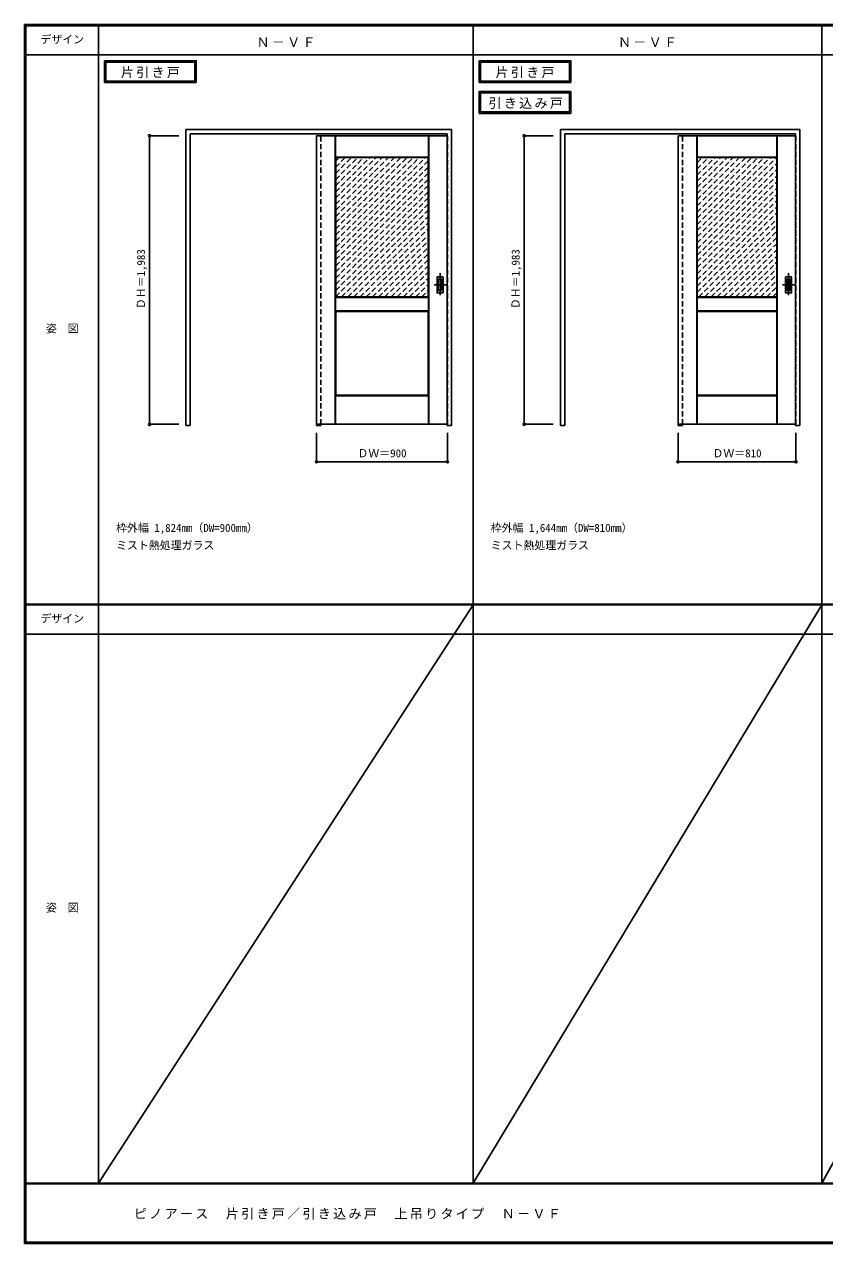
# Model space of a CAD drawing. Units: millimetres, scale not verified. Extents: x -6000 to 5700, y -4307 to 4175.
# Drawn here: x -6000 to -502, y -4205 to 4175 of the extents above; entities that cross this region are included whole.
import ezdxf
from ezdxf.enums import TextEntityAlignment as Align

# ---------------------------------------------------------------- set-up
doc = ezdxf.new("R2010")
doc.units = ezdxf.units.MM
doc.header["$LTSCALE"] = 30
doc.header["$PDMODE"] = 32
doc.header["$PDSIZE"] = 15
doc.linetypes.add('CHAIN1', pattern=[8, 5, -1, 1, -1])
doc.linetypes.add('DASHED1', pattern=[1.8, 1.2, -0.6])
for name, color, linetype in [('0-1_通り芯', 4, 'CHAIN1'), ('0-2_扉', 4, 'DASHED1'), ('0-3_仕上げ', 7, 'Continuous'), ('0-4_枠', 3, 'Continuous'), ('0-6_引手', 3, 'Continuous'), ('0-A_文字', 7, 'Continuous'), ('0-B_寸法', 7, 'Continuous'), ('0-C_ハッチ', 4, 'DASHED1'), ('F-1_枠', 6, 'Continuous'), ('F-A_文字', 7, 'Continuous')]:
    doc.layers.add(name, color=color, linetype=linetype)
doc.styles.add('ＭＳ ゴシック', font='')
doc.styles.get('ＭＳ ゴシック').set_extended_font_data('MS Gothic')

msp = doc.modelspace()

# ---------------------------------------------------------------- linework, layer by layer
at = {"layer": '0-1_通り芯'}
for p, q in [((-3144, 2465), (-3144, 2303)), ((-750, 2465), (-750, 2303)), ((-3103, 2384), (-3185, 2384)), ((-709, 2384), (-791, 2384))]:
    msp.add_line(p, q, dxfattribs=at)
at = {"layer": '0-2_扉'}
for p, q in [((-3993, 3409.5), (-3993, 3405.5)), ((-3096, 3409.5), (-3093, 3409.5)), ((-3093, 1426.5), (-3093, 3409.5)), ((-1509, 3409.5), (-1509, 3405.5)), ((-702, 3409.5), (-699, 3409.5)), ((-3096, 1426.5), (-3093, 1426.5))]:
    msp.add_line(p, q, dxfattribs=at)
at = {"layer": '0-2_扉', "color": 3, "linetype": 'Continuous'}
for p, q in [((-3096, 3409.5), (-3993, 3409.5)), ((-3993, 3409.5), (-3993, 1426.5)), ((-1509, 3409.5), (-1509, 1426.5)), ((-702, 3409.5), (-1509, 3409.5)), ((-3096, 1426.5), (-3993, 1426.5)), ((-702, 1426.5), (-1509, 1426.5))]:
    msp.add_line(p, q, dxfattribs=at)
at = {"layer": '0-2_扉'}
msp.add_lwpolyline([(-702, 1426.5), (-699, 1426.5), (-699, 3409.5)], dxfattribs=at)
at = {"layer": '0-3_仕上げ'}
for p, q in [((-3865, 1426.5), (-3865, 3409.5)), ((-3863.5, 3262), (-3863.5, 3409.5)), ((-3862, 3263.5), (-3862, 3409.5)), ((-3224, 3263.5), (-3224, 3409.5)), ((-3222.5, 3262), (-3222.5, 3409.5)), ((-3221, 1426.5), (-3221, 3409.5)), ((-1381, 1426.5), (-1381, 3409.5)), ((-1379.5, 3262), (-1379.5, 3409.5)), ((-1378, 3263.5), (-1378, 3409.5)), ((-830, 3263.5), (-830, 3409.5)), ((-828.5, 3262), (-828.5, 3409.5)), ((-827, 1426.5), (-827, 3409.5)), ((-3862, 3263.5), (-3863.5, 3262)), ((-3861, 3259.5), (-3863.5, 3262)), ((-3224, 3263.5), (-3862, 3263.5)), ((-3222.5, 3262), (-3225, 3259.5)), ((-3224, 3263.5), (-3222.5, 3262)), ((-1378, 3263.5), (-1379.5, 3262)), ((-1377, 3259.5), (-1379.5, 3262)), ((-830, 3263.5), (-1378, 3263.5)), ((-3863.5, 2204), (-3863.5, 2299)), ((-3224, 2297.5), (-3862, 2297.5)), ((-3862, 2205.5), (-3862, 2297.5)), ((-3225, 2301.5), (-3222.5, 2299)), ((-3224, 2297.5), (-3222.5, 2299)), ((-1379.5, 2204), (-1379.5, 2299)), ((-1378, 2205.5), (-1378, 2297.5)), ((-830, 2297.5), (-1378, 2297.5)), ((-831, 2301.5), (-828.5, 2299)), ((-830, 2297.5), (-828.5, 2299)), ((-830, 2205.5), (-830, 2297.5)), ((-828.5, 2204), (-828.5, 2299)), ((-3862, 2205.5), (-3863.5, 2204)), ((-3861, 2201.5), (-3863.5, 2204)), ((-3222.5, 2204), (-3225, 2201.5)), ((-1378, 2205.5), (-1379.5, 2204)), ((-1377, 2201.5), (-1379.5, 2204)), ((-1378, 2205.5), (-830, 2205.5)), ((-3863.5, 1426.5), (-3863.5, 1624)), ((-3862, 1426.5), (-3862, 1622.5)), ((-3224, 1622.5), (-3862, 1622.5)), ((-3225, 1626.5), (-3222.5, 1624)), ((-3224, 1622.5), (-3222.5, 1624)), ((-3224, 1426.5), (-3224, 1622.5)), ((-3222.5, 1426.5), (-3222.5, 1624)), ((-1379.5, 1426.5), (-1379.5, 1624)), ((-1378, 1426.5), (-1378, 1622.5)), ((-830, 1622.5), (-1378, 1622.5)), ((-831, 1626.5), (-828.5, 1624)), ((-830, 1622.5), (-828.5, 1624)), ((-830, 1426.5), (-830, 1622.5)), ((-828.5, 1426.5), (-828.5, 1624))]:
    msp.add_line(p, q, dxfattribs=at)
at = {"layer": '0-3_仕上げ', "color": 3}
for p, q in [((-3225, 3259.5), (-3861, 3259.5)), ((-3861, 2301.5), (-3861, 3259.5)), ((-3225, 2301.5), (-3225, 3259.5)), ((-1377, 2301.5), (-1377, 3259.5)), ((-831, 3259.5), (-1377, 3259.5)), ((-831, 2301.5), (-831, 3259.5)), ((-3225, 2301.5), (-3861, 2301.5)), ((-831, 2301.5), (-1377, 2301.5)), ((-3861, 2201.5), (-3225, 2201.5)), ((-3861, 1626.5), (-3861, 2201.5)), ((-3225, 1626.5), (-3225, 2201.5)), ((-1377, 2201.5), (-1377, 1626.5)), ((-3225, 1626.5), (-3861, 1626.5)), ((-831, 1626.5), (-1377, 1626.5))]:
    msp.add_line(p, q, dxfattribs=at)
at = {"layer": '0-3_仕上げ'}
for points in [[(-830, 3263.5), (-828.5, 3262), (-831, 3259.5)], [(-3862, 2297.5), (-3863.5, 2299), (-3861, 2301.5)], [(-3862, 2205.5), (-3224, 2205.5), (-3224, 2297.5)], [(-3224, 2205.5), (-3222.5, 2204), (-3222.5, 2299)], [(-1378, 2297.5), (-1379.5, 2299), (-1377, 2301.5)], [(-830, 2205.5), (-828.5, 2204), (-831, 2201.5)], [(-3862, 1622.5), (-3863.5, 1624), (-3861, 1626.5)], [(-1378, 1622.5), (-1379.5, 1624), (-1377, 1626.5)]]:
    msp.add_lwpolyline(points, dxfattribs=at)
at = {"layer": '0-3_仕上げ', "color": 3}
msp.add_lwpolyline([(-1377, 2201.5), (-831, 2201.5), (-831, 1626.5)], dxfattribs=at)
at = {"layer": '0-4_枠'}
for p, q in [((-4890, 1418), (-4890, 3453)), ((-4890, 3453), (-3066, 3453)), ((-3066, 1418), (-3066, 3453)), ((-2316, 1418), (-2316, 3453)), ((-2316, 3453), (-672, 3453)), ((-672, 1418), (-672, 3453)), ((-4860, 3423), (-3096, 3423)), ((-4860, 1418), (-4860, 3423)), ((-3096, 1418), (-3096, 3423)), ((-2286, 3423), (-702, 3423)), ((-2286, 1418), (-2286, 3423)), ((-702, 1418), (-702, 3423)), ((-3993, 1426.5), (-3993, 1418)), ((-3963, 1426.5), (-3963, 1418)), ((-1509, 1426.5), (-1509, 1418)), ((-1479, 1426.5), (-1479, 1418)), ((-4890, 1418), (-4860, 1418)), ((-3993, 1418), (-3963, 1418)), ((-3096, 1418), (-3066, 1418)), ((-2316, 1418), (-2286, 1418)), ((-1509, 1418), (-1479, 1418)), ((-702, 1418), (-672, 1418))]:
    msp.add_line(p, q, dxfattribs=at)
at = {"layer": '0-4_枠', "color": 4, "linetype": 'DASHED1'}
for p, q in [((-3993, 1426.5), (-3993, 3423)), ((-3963, 1426.5), (-3963, 3423)), ((-1509, 1426.5), (-1509, 3423)), ((-1479, 1426.5), (-1479, 3423))]:
    msp.add_line(p, q, dxfattribs=at)
at = {"layer": '0-6_引手'}
for p, q in [((-3165, 2437.5), (-3165, 2330.5)), ((-3163.5, 2439), (-3124.5, 2439)), ((-3123, 2330.5), (-3123, 2437.5)), ((-771, 2437.5), (-771, 2330.5)), ((-769.5, 2439), (-730.5, 2439)), ((-729, 2330.5), (-729, 2437.5)), ((-3163.5, 2329), (-3124.5, 2329)), ((-769.5, 2329), (-730.5, 2329))]:
    msp.add_line(p, q, dxfattribs=at)
at = {"layer": '0-6_引手', "color": 7}
for p, q in [((-3156.5, 2421.5), (-3156.5, 2346.5)), ((-3155, 2423), (-3133, 2423)), ((-3131.5, 2346.5), (-3131.5, 2421.5)), ((-762.5, 2421.5), (-762.5, 2346.5)), ((-761, 2423), (-739, 2423)), ((-737.5, 2346.5), (-737.5, 2421.5)), ((-3155, 2345), (-3133, 2345)), ((-761, 2345), (-739, 2345))]:
    msp.add_line(p, q, dxfattribs=at)
at = {"layer": '0-6_引手'}
for centre, start, end in [((-3163.5, 2437.5), 90, 180), ((-3124.5, 2437.5), 0, 90), ((-769.5, 2437.5), 90, 180), ((-730.5, 2437.5), 0, 90), ((-3163.5, 2330.5), 180, 270), ((-3124.5, 2330.5), 270, 0), ((-769.5, 2330.5), 180, 270), ((-730.5, 2330.5), 270, 0)]:
    msp.add_arc(centre, 1.5, start, end, dxfattribs=at)
at = {"layer": '0-6_引手', "color": 7}
for centre, start, end in [((-3155, 2421.5), 90, 180), ((-3155, 2346.5), 180, 270), ((-3133, 2421.5), 0, 90), ((-3133, 2346.5), 270, 0), ((-761, 2421.5), 90, 180), ((-761, 2346.5), 180, 270), ((-739, 2421.5), 0, 90), ((-739, 2346.5), 270, 0)]:
    msp.add_arc(centre, 1.5, start, end, dxfattribs=at)
at = {"layer": '0-A_文字'}
for p, q in [((-5450, 3925), (-5450, 3775)), ((-5440, 3915), (-5440, 3785)), ((-5440, 3915), (-4828.97, 3915)), ((-4828.97, 3915), (-4828.97, 3785)), ((-2876, 3925), (-2876, 3775)), ((-2866, 3915), (-2866, 3785)), ((-2866, 3915), (-2254.97, 3915)), ((-2254.97, 3915), (-2254.97, 3785)), ((-5450, 3775), (-4818.97, 3775)), ((-5440, 3785), (-4828.97, 3785)), ((-2876, 3775), (-2244.97, 3775)), ((-2866, 3785), (-2254.97, 3785)), ((-2876, 3713.53), (-2876, 3563.53)), ((-2866, 3703.53), (-2866, 3573.53)), ((-2866, 3703.53), (-2254.97, 3703.53)), ((-2254.97, 3703.53), (-2254.97, 3573.53)), ((-2876, 3563.53), (-2244.97, 3563.53)), ((-2866, 3573.53), (-2254.97, 3573.53))]:
    msp.add_line(p, q, dxfattribs=at)
for points in [[(-5450, 3925), (-4818.97, 3925), (-4818.97, 3775)], [(-2876, 3925), (-2244.97, 3925), (-2244.97, 3775)], [(-2876, 3713.53), (-2244.97, 3713.53), (-2244.97, 3563.53)]]:
    msp.add_lwpolyline(points, dxfattribs=at)
at = {"layer": '0-B_寸法', "color": 4}
for p, q in [((-5140, 3409.5), (-5140, 1426.5)), ((-5140, 3409.5), (-4940, 3409.5)), ((-2566, 3409.5), (-2566, 1426.5)), ((-2566, 3409.5), (-2366, 3409.5)), ((-5140, 1426.5), (-4940, 1426.5)), ((-2566, 1426.5), (-2366, 1426.5)), ((-3993, 1168), (-3993, 1368)), ((-3093, 1168), (-3093, 1368)), ((-1509, 1168), (-1509, 1368)), ((-699, 1168), (-699, 1368)), ((-3093, 1168), (-3993, 1168)), ((-699, 1168), (-1509, 1168))]:
    msp.add_line(p, q, dxfattribs=at)
at = {"layer": '0-B_寸法'}
for p in [(-5140, 3409.5), (-2566, 3409.5), (-5140, 1426.5), (-2566, 1426.5), (-3993, 1168), (-3093, 1168), (-1509, 1168), (-699, 1168)]:
    msp.add_point(p, dxfattribs=at)
at = {"layer": '0-C_ハッチ'}
for p, q in [((-3861, 2642.84), (-3244.34, 3259.5)), ((-3861, 2685.27), (-3286.77, 3259.5)), ((-3861, 2727.69), (-3329.19, 3259.5)), ((-3861, 2770.12), (-3371.62, 3259.5)), ((-3861, 2812.55), (-3414.05, 3259.5)), ((-3861, 2854.97), (-3456.47, 3259.5)), ((-3861, 2897.4), (-3498.9, 3259.5)), ((-3861, 2939.83), (-3541.33, 3259.5)), ((-3861, 2982.25), (-3583.75, 3259.5)), ((-3861, 3024.68), (-3626.18, 3259.5)), ((-3861, 3067.11), (-3668.61, 3259.5)), ((-3861, 3109.53), (-3711.03, 3259.5)), ((-3861, 3151.96), (-3753.46, 3259.5)), ((-3861, 3194.39), (-3795.89, 3259.5)), ((-3861, 3236.81), (-3838.31, 3259.5)), ((-3861, 2600.42), (-3225, 3236.42)), ((-3861, 2557.99), (-3225, 3193.99)), ((-1377, 3224.56), (-1342.06, 3259.5)), ((-1377, 3139.71), (-1257.21, 3259.5)), ((-1377, 3182.13), (-1299.63, 3259.5)), ((-1377, 2757.87), (-875.37, 3259.5)), ((-1377, 2800.3), (-917.79, 3259.5)), ((-1377, 2842.72), (-960.22, 3259.5)), ((-1377, 2885.15), (-1002.65, 3259.5)), ((-1377, 2927.57), (-1045.07, 3259.5)), ((-1377, 2970), (-1087.5, 3259.5)), ((-1377, 3012.43), (-1129.93, 3259.5)), ((-1377, 3054.85), (-1172.35, 3259.5)), ((-1377, 3097.28), (-1214.78, 3259.5)), ((-1377, 2715.44), (-832.94, 3259.5)), ((-1377, 2673.02), (-831, 3219.02)), ((-3861, 2515.56), (-3225, 3151.56)), ((-3861, 2473.14), (-3225, 3109.14)), ((-1377, 2630.59), (-831, 3176.59)), ((-1377, 2588.16), (-831, 3134.16)), ((-3861, 2430.71), (-3225, 3066.71)), ((-3861, 2388.28), (-3225, 3024.28)), ((-1377, 2545.74), (-831, 3091.74)), ((-1377, 2503.31), (-831, 3049.31)), ((-3861, 2345.86), (-3225, 2981.86)), ((-3861, 2303.43), (-3225, 2939.43)), ((-1377, 2460.88), (-831, 3006.88)), ((-1377, 2418.46), (-831, 2964.46)), ((-3820.5, 2301.5), (-3225, 2897)), ((-3778.08, 2301.5), (-3225, 2854.58)), ((-1377, 2376.03), (-831, 2922.03)), ((-1377, 2333.6), (-831, 2879.6)), ((-3735.65, 2301.5), (-3225, 2812.15)), ((-3693.22, 2301.5), (-3225, 2769.73)), ((-1366.68, 2301.5), (-831, 2837.18)), ((-1324.25, 2301.5), (-831, 2794.75)), ((-3650.8, 2301.5), (-3225, 2727.3)), ((-3608.37, 2301.5), (-3225, 2684.87)), ((-1281.83, 2301.5), (-831, 2752.33)), ((-1239.4, 2301.5), (-831, 2709.9)), ((-3565.95, 2301.5), (-3225, 2642.45)), ((-3523.52, 2301.5), (-3225, 2600.02)), ((-1196.97, 2301.5), (-831, 2667.47)), ((-1154.55, 2301.5), (-831, 2625.05)), ((-3481.09, 2301.5), (-3225, 2557.59)), ((-3438.67, 2301.5), (-3225, 2515.17)), ((-1112.12, 2301.5), (-831, 2582.62)), ((-1069.69, 2301.5), (-831, 2540.19)), ((-3396.24, 2301.5), (-3225, 2472.74)), ((-3353.81, 2301.5), (-3225, 2430.31)), ((-1027.27, 2301.5), (-831, 2497.77)), ((-984.84, 2301.5), (-831, 2455.34)), ((-3311.39, 2301.5), (-3225, 2387.89)), ((-942.41, 2301.5), (-831, 2412.91)), ((-899.99, 2301.5), (-831, 2370.49)), ((-3268.96, 2301.5), (-3225, 2345.46)), ((-3226.53, 2301.5), (-3225, 2303.03)), ((-857.56, 2301.5), (-831, 2328.06))]:
    msp.add_line(p, q, dxfattribs=at)
at = {"layer": 'F-1_枠'}
for p, q in [((-6000, 4175), (5700, 4175)), ((-6000, 4175), (-6000, -4205)), ((-6000, 4170), (5700, 4170)), ((-6000, 4165), (5700, 4165)), ((-5995, 4175), (-5995, -4205)), ((-5990, 4175), (-5990, -4205)), ((-5490, 4175), (-5490, -3790)), ((-2916, -3790), (-2916, 4175)), ((-522, -3790), (-522, 4175)), ((-6000, 3965), (5700, 3965)), ((-6000, 190.5), (5700, 190.5)), ((-6000, 187.5), (5700, 187.5)), ((-6000, 184.5), (5700, 184.5)), ((-6000, -15.5), (5700, -15.5)), ((5700, -3790), (-6000, -3790)), ((5700, -3795), (-6000, -3795)), ((5700, -4195), (-6000, -4195)), ((5700, -4200), (-6000, -4200)), ((5700, -4205), (-6000, -4205))]:
    msp.add_line(p, q, dxfattribs=at)
at = {"layer": 'F-A_文字'}
for p, q in [((-2916, 184.5), (-5490, -3790)), ((-522, 184.5), (-2916, -3790)), ((1678, 184.5), (-522, -3790))]:
    msp.add_line(p, q, dxfattribs=at)

# ---------------------------------------------------------------- texts
at = {"layer": '0-A_文字', "style": 'ＭＳ ゴシック'}
for s, p in [('枠外幅 1,824mm（DW=900mm）', (-5370, 670.5)), ('枠外幅 1,644mm（DW=810mm）', (-2796, 670.5)), ('ミスト熱処理ガラス', (-5370, 550.5)), ('ミスト熱処理ガラス', (-2796, 550.5))]:
    msp.add_text(s, height=54.99, dxfattribs=at).set_placement(p, align=Align.BOTTOM_LEFT)
at = {"layer": '0-A_文字', "char_height": 65.98, "attachment_point": 7, "style": 'ＭＳ ゴシック'}
for s, insert in [('\\T1.17;Ｎ－ＶＦ', (-4405.5, 4020)), ('\\T1.17;Ｎ－ＶＦ', (-1921.5, 4020)), ('\\T1.17;片引き戸', (-5336.98, 3805)), ('\\T1.17;片引き戸', (-2762.98, 3805)), ('\\T1.17;引き込み戸', (-2811.34, 3593.53))]:
    msp.add_mtext(s, dxfattribs=dict(at, insert=insert))
at = {"layer": '0-B_寸法', "style": 'ＭＳ ゴシック'}
for p in [(-5155, 2217.75), (-2581, 2217.75)]:
    msp.add_text('ＤＨ＝1,983', height=54.99, rotation=90, dxfattribs=at).set_placement(p, align=Align.BOTTOM_LEFT)
for s, p in [('ＤＷ＝900', (-3711.75, 1183)), ('ＤＷ＝810', (-1272.75, 1183))]:
    msp.add_text(s, height=54.99, dxfattribs=at).set_placement(p, align=Align.BOTTOM_LEFT)
at = {"layer": 'F-A_文字', "style": 'ＭＳ ゴシック'}
for s, p in [('デザイン', (-5890, 4027.5)), ('姿\u3000図', (-5852.5, 2040.25)), ('デザイン', (-5890, 47)), ('姿\u3000図', (-5852.5, -1940.25))]:
    msp.add_text(s, height=54.99, dxfattribs=at).set_placement(p, align=Align.BOTTOM_LEFT)
at = {"layer": 'F-A_文字', "insert": (-5247.55, -4040), "char_height": 65.98, "attachment_point": 7, "style": 'ＭＳ ゴシック'}
msp.add_mtext('\\T1.17;ピノアース\u3000片引き戸／引き込み戸\u3000上吊りタイプ\u3000Ｎ－ＶＦ', dxfattribs=at)

doc.saveas('drawing.dxf')
